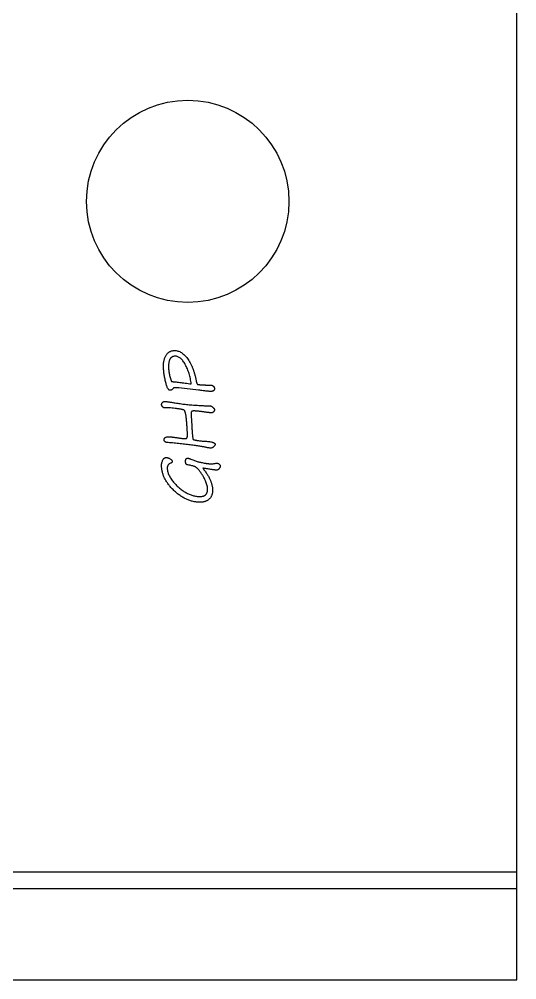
# Model space of a CAD drawing. Extents: x 261 to 321, y 70 to 327.
# Drawn here: x 291.3 to 321.3, y 69.7 to 127.6 of the extents above; entities that cross this region are included whole.
import ezdxf

# ---------------------------------------------------------------- set-up
doc = ezdxf.new("R2010")
doc.units = 0
doc.header["$LTSCALE"] = 2
doc.layers.get('0').update_dxf_attribs({"linetype": 'CONTINUOUS'})

msp = doc.modelspace()

# ---------------------------------------------------------------- linework, layer by layer
at = {"color": 7, "linetype": 'CONTINUOUS'}
for p, q in [((321.25, 76.199), (321.25, 320.199)), ((302.064, 105.271), (300.88, 105.413)), ((321.25, 76.199), (280.25, 76.199)), ((321.25, 75.199), (321.25, 76.199)), ((280.25, 75.199), (321.25, 75.199)), ((321.25, 69.699), (321.25, 75.199)), ((261.25, 69.699), (321.25, 69.699))]:
    msp.add_line(p, q, dxfattribs=at)
msp.add_circle((301.41, 116.659), 6.1, dxfattribs=at)
for points, knots in [([(299.948, 106.714), (299.949, 106.75), (299.95, 106.819), (299.958, 106.919), (299.972, 107.014), (299.992, 107.103), (300.017, 107.187), (300.048, 107.265), (300.084, 107.338), (300.126, 107.404), (300.173, 107.464), (300.224, 107.517), (300.279, 107.561), (300.337, 107.597), (300.399, 107.625), (300.465, 107.645), (300.535, 107.657), (300.582, 107.659), (300.607, 107.659)], [0, 0, 0, 0, 0.082376, 0.160387, 0.234359, 0.305013, 0.372692, 0.43753, 0.500484, 0.561487, 0.620474, 0.676427, 0.730741, 0.783844, 0.836345, 0.889175, 0.943326, 1, 1, 1, 1]), ([(300.657, 107.318), (300.64, 107.317), (300.608, 107.316), (300.562, 107.309), (300.519, 107.297), (300.479, 107.279), (300.443, 107.257), (300.409, 107.231), (300.379, 107.198), (300.352, 107.161), (300.329, 107.12), (300.308, 107.073), (300.291, 107.021), (300.276, 106.965), (300.265, 106.904), (300.258, 106.838), (300.253, 106.767), (300.252, 106.718), (300.252, 106.693)], [0, 0, 0, 0, 0.058511, 0.113383, 0.166193, 0.216954, 0.267793, 0.318378, 0.370197, 0.423572, 0.480341, 0.540539, 0.605112, 0.673424, 0.747173, 0.825866, 0.909846, 1, 1, 1, 1]), ([(300.607, 107.659), (300.643, 107.658), (300.716, 107.655), (300.823, 107.632), (300.927, 107.593), (301.029, 107.539), (301.127, 107.471), (301.222, 107.387), (301.313, 107.288), (301.402, 107.174), (301.486, 107.048), (301.565, 106.911), (301.637, 106.764), (301.705, 106.606), (301.766, 106.437), (301.822, 106.258), (301.872, 106.069), (301.899, 105.938), (301.913, 105.871)], [0, 0, 0, 0, 0.046033, 0.091699, 0.137966, 0.185632, 0.235824, 0.288693, 0.345371, 0.405978, 0.470002, 0.536181, 0.605266, 0.677487, 0.752879, 0.831573, 0.913896, 1, 1, 1, 1]), ([(301.627, 105.65), (301.619, 105.704), (301.604, 105.81), (301.571, 105.967), (301.535, 106.119), (301.492, 106.267), (301.443, 106.409), (301.39, 106.548), (301.329, 106.681), (301.264, 106.809), (301.195, 106.926), (301.124, 107.03), (301.052, 107.118), (300.976, 107.19), (300.9, 107.247), (300.82, 107.288), (300.739, 107.313), (300.684, 107.316), (300.657, 107.318)], [0, 0, 0, 0, 0.079615, 0.157507, 0.233702, 0.308404, 0.382043, 0.454402, 0.525864, 0.596372, 0.663546, 0.724689, 0.780134, 0.830468, 0.87664, 0.919461, 0.960192, 1, 1, 1, 1]), ([(300.323, 105.267), (300.312, 105.269), (300.287, 105.273), (300.255, 105.302), (300.223, 105.344), (300.192, 105.403), (300.161, 105.477), (300.13, 105.568), (300.1, 105.676), (300.07, 105.796), (300.042, 105.922), (300.017, 106.048), (299.996, 106.169), (299.979, 106.286), (299.965, 106.399), (299.956, 106.508), (299.949, 106.613), (299.948, 106.681), (299.948, 106.714)], [0, 0, 0, 0, 0.02154, 0.047955, 0.081787, 0.124467, 0.176892, 0.239413, 0.311758, 0.394544, 0.481196, 0.564267, 0.644568, 0.721454, 0.795737, 0.866667, 0.934735, 1, 1, 1, 1]), ([(300.252, 106.693), (300.253, 106.658), (300.254, 106.589), (300.262, 106.483), (300.276, 106.374), (300.295, 106.264), (300.32, 106.15), (300.349, 106.035), (300.385, 105.916), (300.412, 105.838), (300.426, 105.798)], [0, 0, 0, 0, 0.1126812, 0.2288578, 0.3476082, 0.4705285, 0.5963515, 0.7266635, 0.8612093, 1, 1, 1, 1]), ([(300.426, 105.798), (300.438, 105.795), (300.465, 105.789), (300.512, 105.783), (300.571, 105.776), (300.615, 105.772), (300.639, 105.77)], [0, 0, 0, 0, 0.166649, 0.387422, 0.666197, 1, 1, 1, 1]), ([(300.639, 105.77), (300.686, 105.764), (300.783, 105.753), (300.932, 105.737), (301.087, 105.716), (301.193, 105.702), (301.248, 105.695)], [0, 0, 0, 0, 0.23267, 0.476132, 0.732665, 1, 1, 1, 1]), ([(301.248, 105.695), (301.308, 105.687), (301.435, 105.67), (301.561, 105.657), (301.627, 105.65)], [0, 0, 0, 0, 0.4808957, 1, 1, 1, 1]), ([(301.913, 105.871), (301.917, 105.854), (301.924, 105.822), (301.933, 105.776), (301.943, 105.737), (301.953, 105.704), (301.961, 105.676), (301.969, 105.654), (301.977, 105.638), (301.985, 105.626), (302, 105.619), (302.022, 105.614), (302.052, 105.608), (302.092, 105.603), (302.141, 105.598), (302.199, 105.594), (302.266, 105.59), (302.34, 105.586), (302.416, 105.582), (302.488, 105.579), (302.553, 105.577), (302.613, 105.574), (302.667, 105.573), (302.714, 105.572), (302.755, 105.571), (302.78, 105.571), (302.792, 105.571)], [0, 0, 0, 0, 0.048907, 0.092799, 0.130735, 0.163154, 0.190451, 0.211951, 0.22888, 0.240013, 0.252718, 0.273515, 0.302444, 0.340073, 0.385932, 0.440663, 0.503682, 0.575592, 0.649143, 0.716552, 0.778377, 0.83464, 0.884749, 0.928736, 0.967159, 1, 1, 1, 1]), ([(302.792, 105.571), (302.806, 105.57), (302.835, 105.569), (302.877, 105.557), (302.917, 105.539), (302.953, 105.513), (302.984, 105.483), (303.008, 105.449), (303.021, 105.412), (303.023, 105.387), (303.024, 105.374)], [0, 0, 0, 0, 0.131357, 0.257982, 0.386994, 0.521506, 0.652875, 0.771153, 0.885884, 1, 1, 1, 1]), ([(300.529, 105.381), (300.525, 105.372), (300.518, 105.354), (300.502, 105.331), (300.482, 105.311), (300.458, 105.294), (300.43, 105.282), (300.398, 105.273), (300.362, 105.268), (300.336, 105.267), (300.323, 105.267)], [0, 0, 0, 0, 0.115623, 0.226995, 0.336571, 0.449882, 0.57075, 0.700078, 0.84253, 1, 1, 1, 1]), ([(300.88, 105.413), (300.873, 105.414), (300.854, 105.416), (300.818, 105.417), (300.768, 105.418), (300.709, 105.416), (300.648, 105.414), (300.597, 105.407), (300.557, 105.398), (300.537, 105.386), (300.529, 105.381)], [0, 0, 0, 0, 0.061837, 0.161589, 0.301173, 0.480657, 0.662045, 0.806107, 0.918176, 1, 1, 1, 1]), ([(302.787, 105.191), (302.774, 105.191), (302.742, 105.192), (302.688, 105.196), (302.619, 105.203), (302.536, 105.212), (302.439, 105.223), (302.327, 105.237), (302.2, 105.253), (302.111, 105.265), (302.064, 105.271)], [0, 0, 0, 0, 0.054679, 0.129072, 0.224122, 0.338978, 0.473654, 0.628966, 0.804108, 1, 1, 1, 1]), ([(303.024, 105.374), (303.024, 105.36), (303.023, 105.332), (303.011, 105.294), (302.992, 105.261), (302.965, 105.235), (302.931, 105.215), (302.889, 105.201), (302.84, 105.193), (302.805, 105.192), (302.787, 105.191)], [0, 0, 0, 0, 0.12546, 0.239725, 0.346346, 0.453178, 0.566941, 0.693799, 0.83654, 1, 1, 1, 1]), ([(299.834, 104.395), (299.835, 104.408), (299.836, 104.432), (299.847, 104.466), (299.864, 104.499), (299.889, 104.527), (299.918, 104.552), (299.952, 104.571), (299.99, 104.582), (300.016, 104.583), (300.029, 104.584)], [0, 0, 0, 0, 0.12075, 0.237928, 0.358678, 0.484543, 0.613182, 0.738336, 0.865519, 1, 1, 1, 1]), ([(299.999, 104.204), (299.991, 104.204), (299.974, 104.206), (299.949, 104.22), (299.921, 104.238), (299.894, 104.264), (299.868, 104.294), (299.848, 104.326), (299.836, 104.361), (299.835, 104.384), (299.834, 104.395)], [0, 0, 0, 0, 0.086311, 0.188065, 0.309399, 0.454921, 0.603919, 0.743105, 0.872456, 1, 1, 1, 1]), ([(300.029, 104.584), (300.043, 104.583), (300.074, 104.583), (300.126, 104.578), (300.188, 104.572), (300.261, 104.562), (300.344, 104.551), (300.438, 104.537), (300.543, 104.52), (300.616, 104.508), (300.654, 104.501)], [0, 0, 0, 0, 0.064945, 0.147063, 0.246392, 0.362039, 0.495897, 0.646255, 0.814855, 1, 1, 1, 1]), ([(300.654, 104.501), (300.754, 104.485), (300.957, 104.452), (301.267, 104.414), (301.587, 104.381), (301.857, 104.362), (302.068, 104.35), (302.211, 104.341), (302.339, 104.334), (302.452, 104.328), (302.548, 104.324), (302.63, 104.32), (302.695, 104.318), (302.734, 104.318), (302.751, 104.318)], [0, 0, 0, 0, 0.14429, 0.292812, 0.445153, 0.601948, 0.677872, 0.746168, 0.807119, 0.860443, 0.90641, 0.945046, 0.976332, 1, 1, 1, 1]), ([(302.751, 104.318), (302.766, 104.317), (302.798, 104.315), (302.844, 104.297), (302.891, 104.271), (302.933, 104.234), (302.972, 104.195), (303.001, 104.157), (303.02, 104.121), (303.023, 104.097), (303.024, 104.086)], [0, 0, 0, 0, 0.121581, 0.247929, 0.385253, 0.538112, 0.687037, 0.810913, 0.913439, 1, 1, 1, 1]), ([(301.391, 102.575), (301.391, 102.604), (301.391, 102.664), (301.388, 102.757), (301.383, 102.858), (301.378, 102.966), (301.37, 103.081), (301.361, 103.203), (301.35, 103.332), (301.338, 103.465), (301.325, 103.593), (301.31, 103.709), (301.293, 103.809), (301.275, 103.892), (301.256, 103.96), (301.235, 104.012), (301.214, 104.049), (301.186, 104.071), (301.154, 104.081), (301.118, 104.093), (301.073, 104.103), (301.02, 104.115), (300.96, 104.125), (300.891, 104.136), (300.815, 104.147), (300.703, 104.162), (300.555, 104.18), (300.373, 104.194), (300.187, 104.202), (300.062, 104.203), (299.999, 104.204)], [0, 0, 0, 0, 0.031786, 0.065983, 0.103024, 0.142695, 0.184808, 0.22979, 0.277412, 0.327693, 0.376282, 0.419326, 0.456442, 0.487659, 0.513496, 0.533793, 0.549072, 0.560394, 0.571555, 0.585672, 0.602464, 0.622276, 0.644826, 0.670201, 0.698373, 0.729563, 0.795293, 0.862115, 0.930326, 1, 1, 1, 1]), ([(301.788, 104.014), (301.773, 104.014), (301.746, 104.013), (301.709, 104.008), (301.679, 104), (301.655, 103.987), (301.638, 103.969), (301.626, 103.947), (301.62, 103.921), (301.62, 103.901), (301.619, 103.891)], [0, 0, 0, 0, 0.1836621, 0.3369582, 0.4646886, 0.5687886, 0.6639653, 0.761411, 0.8723868, 1, 1, 1, 1]), ([(301.619, 103.891), (301.619, 103.882), (301.619, 103.861), (301.62, 103.827), (301.621, 103.787), (301.622, 103.74), (301.624, 103.688), (301.626, 103.63), (301.628, 103.566), (301.63, 103.521), (301.631, 103.497)], [0, 0, 0, 0, 0.070747, 0.158065, 0.260466, 0.37641, 0.510454, 0.658038, 0.820717, 1, 1, 1, 1]), ([(302.325, 103.962), (302.295, 103.966), (302.237, 103.974), (302.154, 103.985), (302.077, 103.994), (302.007, 104.001), (301.943, 104.007), (301.885, 104.011), (301.835, 104.014), (301.803, 104.014), (301.788, 104.014)], [0, 0, 0, 0, 0.167736, 0.324129, 0.467016, 0.597515, 0.716849, 0.82385, 0.917474, 1, 1, 1, 1]), ([(302.837, 103.9), (302.829, 103.9), (302.809, 103.901), (302.774, 103.904), (302.727, 103.909), (302.669, 103.916), (302.599, 103.925), (302.518, 103.935), (302.425, 103.948), (302.359, 103.957), (302.325, 103.962)], [0, 0, 0, 0, 0.046011, 0.115181, 0.206404, 0.319697, 0.456352, 0.615096, 0.795932, 1, 1, 1, 1]), ([(303.024, 104.086), (303.023, 104.075), (303.022, 104.052), (303.012, 104.019), (302.994, 103.988), (302.972, 103.958), (302.943, 103.933), (302.911, 103.914), (302.875, 103.902), (302.85, 103.901), (302.837, 103.9)], [0, 0, 0, 0, 0.114855, 0.229709, 0.352914, 0.483843, 0.615264, 0.740478, 0.866882, 1, 1, 1, 1]), ([(301.631, 103.497), (301.633, 103.472), (301.637, 103.424), (301.642, 103.355), (301.647, 103.295), (301.65, 103.242), (301.654, 103.196), (301.655, 103.157), (301.656, 103.126), (301.657, 103.108), (301.657, 103.101)], [0, 0, 0, 0, 0.191759, 0.364045, 0.516857, 0.651576, 0.766823, 0.864009, 0.941732, 1, 1, 1, 1]), ([(301.274, 102.343), (301.283, 102.343), (301.302, 102.344), (301.327, 102.352), (301.348, 102.365), (301.366, 102.384), (301.378, 102.414), (301.385, 102.456), (301.391, 102.511), (301.391, 102.552), (301.391, 102.575)], [0, 0, 0, 0, 0.095967, 0.183565, 0.263186, 0.343601, 0.444351, 0.584628, 0.768804, 1, 1, 1, 1]), ([(301.657, 103.101), (301.657, 103.093), (301.658, 103.074), (301.659, 103.041), (301.66, 103), (301.664, 102.952), (301.667, 102.896), (301.672, 102.831), (301.677, 102.759), (301.683, 102.681), (301.689, 102.605), (301.696, 102.535), (301.701, 102.474), (301.708, 102.423), (301.713, 102.381), (301.718, 102.348), (301.723, 102.325), (301.727, 102.309), (301.738, 102.298), (301.755, 102.29), (301.778, 102.281), (301.808, 102.272), (301.845, 102.263), (301.889, 102.254), (301.941, 102.245), (302.018, 102.233), (302.113, 102.22), (302.222, 102.207), (302.32, 102.197), (302.382, 102.193), (302.411, 102.191)], [0, 0, 0, 0, 0.016288, 0.038145, 0.065573, 0.097803, 0.135607, 0.179011, 0.227594, 0.281355, 0.334751, 0.381817, 0.422915, 0.457299, 0.485722, 0.507463, 0.523359, 0.53303, 0.541178, 0.553445, 0.569669, 0.590781, 0.616114, 0.64657, 0.681631, 0.721458, 0.802054, 0.875254, 0.941485, 1, 1, 1, 1]), ([(299.986, 102.269), (299.987, 102.284), (299.988, 102.312), (300.002, 102.351), (300.024, 102.385), (300.056, 102.412), (300.097, 102.432), (300.146, 102.447), (300.203, 102.456), (300.244, 102.456), (300.266, 102.457)], [0, 0, 0, 0, 0.115383, 0.222413, 0.323157, 0.429905, 0.545152, 0.678225, 0.82752, 1, 1, 1, 1]), ([(300.134, 102.115), (300.126, 102.116), (300.109, 102.119), (300.085, 102.13), (300.059, 102.145), (300.036, 102.166), (300.014, 102.19), (299.998, 102.216), (299.988, 102.242), (299.987, 102.26), (299.986, 102.269)], [0, 0, 0, 0, 0.1078, 0.22234, 0.349813, 0.492565, 0.635084, 0.764759, 0.883158, 1, 1, 1, 1]), ([(302.513, 101.818), (302.488, 101.823), (302.435, 101.835), (302.349, 101.851), (302.249, 101.868), (302.137, 101.886), (302.012, 101.905), (301.873, 101.925), (301.721, 101.945), (301.5, 101.974), (301.212, 102.009), (300.859, 102.047), (300.499, 102.084), (300.257, 102.105), (300.134, 102.115)], [0, 0, 0, 0, 0.03111, 0.067898, 0.109843, 0.157482, 0.210294, 0.268773, 0.332679, 0.402048, 0.547629, 0.695745, 0.846464, 1, 1, 1, 1]), ([(300.266, 102.457), (300.281, 102.457), (300.313, 102.456), (300.363, 102.454), (300.42, 102.449), (300.484, 102.442), (300.553, 102.433), (300.629, 102.423), (300.711, 102.41), (300.768, 102.401), (300.797, 102.396)], [0, 0, 0, 0, 0.083214, 0.177595, 0.28444, 0.403742, 0.534573, 0.677788, 0.83261, 1, 1, 1, 1]), ([(300.797, 102.396), (300.824, 102.392), (300.875, 102.384), (300.949, 102.374), (301.017, 102.364), (301.079, 102.357), (301.136, 102.351), (301.187, 102.347), (301.232, 102.343), (301.26, 102.343), (301.274, 102.343)], [0, 0, 0, 0, 0.1677211, 0.323885, 0.4674588, 0.5981425, 0.7162644, 0.82296, 0.9171415, 1, 1, 1, 1]), ([(302.411, 102.191), (302.456, 102.189), (302.543, 102.186), (302.666, 102.172), (302.777, 102.155), (302.861, 102.135), (302.92, 102.117), (302.957, 102.103), (302.989, 102.088), (303.016, 102.072), (303.036, 102.054), (303.051, 102.036), (303.06, 102.016), (303.061, 102.003), (303.062, 101.996)], [0, 0, 0, 0, 0.189846, 0.362937, 0.520417, 0.661589, 0.725231, 0.781288, 0.830015, 0.873381, 0.90991, 0.942381, 0.971425, 1, 1, 1, 1]), ([(303.062, 101.996), (303.061, 101.986), (303.057, 101.964), (303.039, 101.929), (303.009, 101.893), (302.971, 101.855), (302.927, 101.82), (302.881, 101.793), (302.834, 101.777), (302.803, 101.775), (302.787, 101.773)], [0, 0, 0, 0, 0.080421, 0.179169, 0.303806, 0.453248, 0.608182, 0.748055, 0.87773, 1, 1, 1, 1]), ([(302.787, 101.773), (302.772, 101.774), (302.735, 101.776), (302.674, 101.785), (302.598, 101.799), (302.543, 101.811), (302.513, 101.818)], [0, 0, 0, 0, 0.170656, 0.391964, 0.668846, 1, 1, 1, 1]), ([(299.834, 100.706), (299.835, 100.742), (299.836, 100.81), (299.852, 100.907), (299.876, 100.993), (299.906, 101.056), (299.933, 101.1), (299.956, 101.127), (299.979, 101.151), (300.003, 101.17), (300.03, 101.185), (300.057, 101.196), (300.086, 101.202), (300.106, 101.203), (300.115, 101.204)], [0, 0, 0, 0, 0.170634, 0.32516, 0.465265, 0.594595, 0.655201, 0.7108, 0.763415, 0.812398, 0.86006, 0.906582, 0.952759, 1, 1, 1, 1]), ([(300.115, 101.204), (300.134, 101.203), (300.172, 101.2), (300.23, 101.184), (300.29, 101.157), (300.35, 101.122), (300.405, 101.084), (300.447, 101.043), (300.474, 101.002), (300.478, 100.973), (300.48, 100.959)], [0, 0, 0, 0, 0.1174869, 0.2451225, 0.3851422, 0.5405797, 0.6898085, 0.8138302, 0.9130062, 1, 1, 1, 1]), ([(300.4, 100.873), (300.38, 100.864), (300.343, 100.847), (300.294, 100.817), (300.254, 100.787), (300.224, 100.753), (300.201, 100.714), (300.187, 100.668), (300.177, 100.613), (300.176, 100.573), (300.176, 100.552)], [0, 0, 0, 0, 0.15278, 0.287243, 0.404882, 0.506971, 0.607346, 0.72069, 0.851429, 1, 1, 1, 1]), ([(300.48, 100.959), (300.479, 100.951), (300.477, 100.933), (300.459, 100.91), (300.434, 100.888), (300.412, 100.879), (300.4, 100.873)], [0, 0, 0, 0, 0.203926, 0.423537, 0.684302, 1, 1, 1, 1]), ([(301.277, 100.963), (301.277, 100.979), (301.278, 101.009), (301.284, 101.05), (301.293, 101.086), (301.306, 101.115), (301.325, 101.138), (301.347, 101.154), (301.373, 101.165), (301.391, 101.165), (301.401, 101.166)], [0, 0, 0, 0, 0.177521, 0.332124, 0.46768, 0.585706, 0.691332, 0.791118, 0.89078, 1, 1, 1, 1]), ([(301.421, 100.755), (301.41, 100.757), (301.388, 100.761), (301.358, 100.775), (301.333, 100.793), (301.312, 100.817), (301.296, 100.846), (301.285, 100.881), (301.279, 100.921), (301.278, 100.949), (301.277, 100.963)], [0, 0, 0, 0, 0.123482, 0.236928, 0.345942, 0.456823, 0.573142, 0.700045, 0.841367, 1, 1, 1, 1]), ([(301.401, 101.166), (301.413, 101.165), (301.439, 101.163), (301.484, 101.149), (301.54, 101.131), (301.58, 101.114), (301.602, 101.104)], [0, 0, 0, 0, 0.161309, 0.379767, 0.659233, 1, 1, 1, 1]), ([(301.602, 101.104), (301.639, 101.088), (301.712, 101.057), (301.821, 101.017), (301.924, 100.981), (302.024, 100.953), (302.125, 100.928), (302.231, 100.906), (302.345, 100.884), (302.444, 100.867), (302.523, 100.854), (302.579, 100.847), (302.63, 100.839), (302.677, 100.834), (302.72, 100.829), (302.757, 100.826), (302.791, 100.824), (302.811, 100.824), (302.821, 100.824)], [0, 0, 0, 0, 0.097707, 0.18938, 0.276072, 0.356569, 0.437706, 0.524047, 0.616307, 0.714434, 0.76315, 0.807925, 0.848897, 0.886413, 0.920595, 0.950414, 0.976875, 1, 1, 1, 1]), ([(302.821, 100.824), (302.839, 100.825), (302.878, 100.826), (302.942, 100.833), (303.017, 100.844), (303.071, 100.855), (303.099, 100.86)], [0, 0, 0, 0, 0.188132, 0.417378, 0.686462, 1, 1, 1, 1]), ([(303.099, 100.86), (303.111, 100.862), (303.132, 100.866), (303.154, 100.866), (303.164, 100.866)], [0, 0, 0, 0, 0.548347, 1, 1, 1, 1]), ([(303.164, 100.866), (303.175, 100.866), (303.199, 100.865), (303.233, 100.854), (303.267, 100.838), (303.3, 100.815), (303.329, 100.789), (303.35, 100.759), (303.364, 100.724), (303.365, 100.7), (303.366, 100.688)], [0, 0, 0, 0, 0.118687, 0.237914, 0.364337, 0.49999, 0.634706, 0.757044, 0.876926, 1, 1, 1, 1]), ([(302.157, 98.508), (302.121, 98.508), (302.051, 98.509), (301.946, 98.518), (301.842, 98.532), (301.739, 98.551), (301.636, 98.577), (301.535, 98.608), (301.434, 98.644), (301.335, 98.686), (301.236, 98.733), (301.138, 98.787), (301.041, 98.845), (300.944, 98.91), (300.85, 98.98), (300.755, 99.055), (300.662, 99.137), (300.57, 99.222), (300.482, 99.312), (300.398, 99.401), (300.32, 99.492), (300.248, 99.583), (300.182, 99.674), (300.122, 99.766), (300.067, 99.858), (300.018, 99.95), (299.975, 100.044), (299.937, 100.137), (299.905, 100.231), (299.88, 100.325), (299.86, 100.42), (299.844, 100.515), (299.836, 100.61), (299.835, 100.674), (299.834, 100.706)], [0, 0, 0, 0, 0.030295, 0.060503, 0.090532, 0.120662, 0.150826, 0.181234, 0.211802, 0.242831, 0.274335, 0.306081, 0.338672, 0.371796, 0.40562, 0.440241, 0.475691, 0.512042, 0.548253, 0.583526, 0.617665, 0.650851, 0.683148, 0.714716, 0.745382, 0.775445, 0.804676, 0.833457, 0.861864, 0.889887, 0.91755, 0.945101, 0.972596, 1, 1, 1, 1]), ([(300.176, 100.552), (300.177, 100.523), (300.179, 100.463), (300.196, 100.372), (300.222, 100.279), (300.26, 100.183), (300.308, 100.085), (300.366, 99.984), (300.435, 99.88), (300.513, 99.775), (300.598, 99.672), (300.687, 99.573), (300.779, 99.48), (300.874, 99.392), (300.973, 99.31), (301.073, 99.233), (301.178, 99.163), (301.285, 99.097), (301.393, 99.039), (301.501, 98.989), (301.608, 98.946), (301.714, 98.911), (301.82, 98.883), (301.924, 98.864), (302.028, 98.852), (302.097, 98.85), (302.131, 98.849)], [0, 0, 0, 0, 0.031576, 0.064452, 0.099175, 0.135915, 0.174966, 0.216753, 0.261347, 0.308837, 0.3574, 0.405203, 0.452186, 0.498601, 0.544573, 0.590018, 0.635262, 0.680368, 0.724575, 0.767352, 0.808637, 0.848774, 0.88772, 0.925853, 0.963128, 1, 1, 1, 1]), ([(302.606, 99.281), (302.605, 99.316), (302.602, 99.388), (302.583, 99.499), (302.55, 99.618), (302.506, 99.744), (302.45, 99.876), (302.379, 100.012), (302.296, 100.154), (302.218, 100.272), (302.152, 100.365), (302.103, 100.428), (302.057, 100.485), (302.011, 100.533), (301.967, 100.575), (301.924, 100.609), (301.883, 100.636), (301.829, 100.663), (301.754, 100.688), (301.656, 100.715), (301.544, 100.738), (301.464, 100.749), (301.421, 100.755)], [0, 0, 0, 0, 0.050352, 0.105096, 0.164646, 0.229768, 0.299772, 0.374429, 0.454029, 0.539096, 0.581331, 0.620035, 0.655718, 0.688205, 0.717425, 0.743947, 0.767738, 0.789049, 0.832624, 0.882017, 0.937751, 1, 1, 1, 1]), ([(302.319, 100.562), (302.343, 100.531), (302.391, 100.472), (302.457, 100.382), (302.519, 100.293), (302.578, 100.205), (302.63, 100.118), (302.68, 100.033), (302.723, 99.948), (302.763, 99.865), (302.797, 99.783), (302.828, 99.701), (302.853, 99.621), (302.874, 99.542), (302.89, 99.464), (302.901, 99.388), (302.909, 99.312), (302.91, 99.262), (302.91, 99.237)], [0, 0, 0, 0, 0.078631, 0.154112, 0.227624, 0.29889, 0.36754, 0.434071, 0.498716, 0.560857, 0.621328, 0.680019, 0.736903, 0.792119, 0.84582, 0.898171, 0.949387, 1, 1, 1, 1]), ([(302.571, 100.526), (302.545, 100.53), (302.498, 100.538), (302.431, 100.547), (302.372, 100.556), (302.336, 100.56), (302.319, 100.562)], [0, 0, 0, 0, 0.302512, 0.569003, 0.802472, 1, 1, 1, 1]), ([(303.149, 100.444), (303.141, 100.445), (303.121, 100.445), (303.084, 100.45), (303.032, 100.456), (302.967, 100.466), (302.888, 100.477), (302.794, 100.491), (302.687, 100.508), (302.611, 100.52), (302.571, 100.526)], [0, 0, 0, 0, 0.039687, 0.104106, 0.192094, 0.305061, 0.442603, 0.604012, 0.790145, 1, 1, 1, 1]), ([(303.366, 100.688), (303.365, 100.674), (303.363, 100.646), (303.35, 100.604), (303.328, 100.563), (303.299, 100.524), (303.266, 100.489), (303.229, 100.464), (303.19, 100.447), (303.162, 100.445), (303.149, 100.444)], [0, 0, 0, 0, 0.117253, 0.237466, 0.367183, 0.507861, 0.645758, 0.769197, 0.88588, 1, 1, 1, 1]), ([(302.131, 98.849), (302.15, 98.85), (302.188, 98.851), (302.242, 98.855), (302.292, 98.864), (302.338, 98.876), (302.381, 98.89), (302.421, 98.909), (302.456, 98.931), (302.488, 98.957), (302.516, 98.985), (302.54, 99.018), (302.561, 99.053), (302.577, 99.093), (302.591, 99.135), (302.599, 99.181), (302.606, 99.23), (302.606, 99.264), (302.606, 99.281)], [0, 0, 0, 0, 0.078193, 0.151798, 0.22055, 0.28543, 0.34684, 0.405592, 0.462389, 0.51738, 0.571508, 0.625654, 0.681622, 0.739388, 0.799278, 0.861695, 0.929054, 1, 1, 1, 1]), ([(302.91, 99.237), (302.91, 99.21), (302.909, 99.156), (302.899, 99.079), (302.884, 99.005), (302.862, 98.936), (302.833, 98.872), (302.798, 98.811), (302.758, 98.755), (302.711, 98.704), (302.659, 98.657), (302.601, 98.618), (302.539, 98.583), (302.472, 98.555), (302.4, 98.534), (302.323, 98.519), (302.241, 98.509), (302.185, 98.508), (302.157, 98.508)], [0, 0, 0, 0, 0.06851, 0.134462, 0.197288, 0.257659, 0.317178, 0.375382, 0.43336, 0.492087, 0.550853, 0.609767, 0.669034, 0.730194, 0.792803, 0.858566, 0.927495, 1, 1, 1, 1])]:
    msp.add_open_spline(points, degree=3, knots=knots, dxfattribs=at)

doc.saveas('drawing.dxf')
